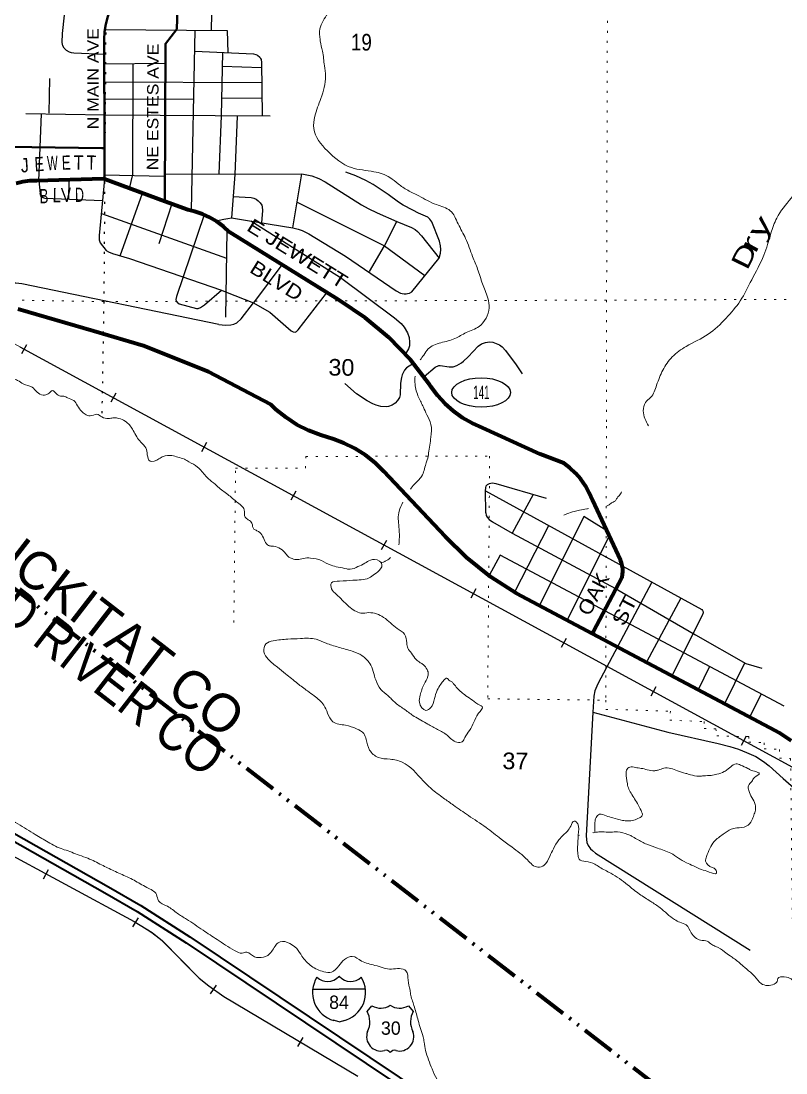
# Model space of a CAD drawing. Header units: feet. Extents: x -256679 to 5, y -731788 to -547785.
# Drawn here: x -125059 to -117002, y -657624 to -646545 of the extents above; entities that cross this region are included whole.
import ezdxf
from ezdxf.enums import TextEntityAlignment as Align

# ---------------------------------------------------------------- set-up
doc = ezdxf.new("R2010")
doc.units = ezdxf.units.FT
doc.header["$LTSCALE"] = 70
doc.linetypes.add('DASH_DOUBLE_DOT', pattern=[9.2, 5, -1.2, 0.3, -1.2, 0.3, -1.2])
doc.linetypes.add('DOTTED', pattern=[1.5, 0.3, -1.2])
for name, color, linetype, lineweight in [('10', 7, 'DASH_DOUBLE_DOT', 70), ('15', 7, 'Continuous', 25), ('16', 7, 'Continuous', 25), ('17', 7, 'Continuous', 25), ('18', 7, 'Continuous', 35), ('23', 7, 'Continuous', 70), ('26', 7, 'Continuous', 40), ('29', 7, 'Continuous', 25), ('34', 7, 'Continuous', 25), ('39', 7, 'Continuous', 13), ('6', 7, 'DOTTED', 25), ('7', 7, 'DOTTED', 13)]:
    doc.layers.add(name, color=color, linetype=linetype, lineweight=lineweight)
for name, color, linetype in [('12', 7, 'Continuous'), ('27', 7, 'Continuous'), ('41', 7, 'Continuous')]:
    doc.layers.add(name, color=color, linetype=linetype)

msp = doc.modelspace()

# ---------------------------------------------------------------- linework, layer by layer
at = {"layer": '10'}
msp.add_lwpolyline([(-126248.91, -651655.3), (-118169.59, -657908.55), (-108093.84, -660632.14), (-102518.4, -661080.92), (-95952.58, -657876.49)], dxfattribs=at)
at = {"layer": '15'}
for p, q in [((-121712.19, -656610.02), (-121709.29, -656607.11)), ((-121706.12, -656609.49), (-121709.55, -656607.11)), ((-121984.9, -656741.49), (-121708.49, -656741.49)), ((-121708.49, -657087.07), (-121772.38, -657069.11)), ((-121709.02, -657087.33), (-121645.39, -657068.59))]:
    msp.add_line(p, q, dxfattribs=at)
msp.add_lwpolyline([(-121433.13, -656741.49), (-121709.02, -656741.49), (-121708.49, -656741.49)], dxfattribs=at)
for centre, radius, start, end in [((-121682.27, -656776.59), 306.13, 148.44436, 254.43378), ((-121830.87, -656493.99), 165.66, 227.34248, 315.8117), ((-121587.18, -656493.99), 165.66, 224.18831, 312.69403), ((-121735.78, -656776.59), 306.13, 283.08087, 31.62484)]:
    msp.add_arc(centre, radius, start, end, dxfattribs=at)
at = {"layer": '16'}
for p, q in [((-121413.52, -656976.01), (-121362.21, -656917.25)), ((-121170.45, -656911.28), (-121170.73, -656911.48)), ((-120978.36, -656917.16), (-120926.97, -656976.01))]:
    msp.add_line(p, q, dxfattribs=at)
for centre, radius, start, end in [((-121606.5, -657086.64), 222.05, 332.97043, 29.75871), ((-121271.13, -656759.59), 182.07, 239.97227, 303.45418), ((-121069.35, -656760.09), 181.52, 236.33975, 300.08743), ((-121069.36, -656759.59), 182.07, 236.54582, 236.59441), ((-120734, -657086.64), 222.05, 150.24129, 207.02957), ((-121267.31, -657241.54), 151.42, 159.09177, 283.81923), ((-121073.19, -657241.54), 151.42, 256.18077, 20.90823)]:
    msp.add_arc(centre, radius, start, end, dxfattribs=at)
for centre, major_axis, start_param, end_param in [((-121211.97, -657440.36), (-19.56, 51.67), 4.95877769, 6.28318531), ((-121128.52, -657440.36), (19.56, 51.67), 0, 1.32637542)]:
    msp.add_ellipse(centre, major_axis=major_axis, ratio=0.929097, start_param=start_param, end_param=end_param, dxfattribs=at)
at = {"layer": '17'}
msp.add_ellipse((-120213.17, -650457.08), major_axis=(-309.24, 1), ratio=0.500121, dxfattribs=at)
at = {"layer": '18'}
for points in [[(-127918.37, -654528.53), (-127668.78, -654537.7), (-127496.14, -654550.98), (-127231.78, -654577.65), (-126798.52, -654631), (-126630.51, -654660.06), (-126509.57, -654686.16), (-126102.98, -654787.37), (-125642.45, -654927.98), (-125454.81, -655006.98), (-125277.95, -655103.81), (-124175.17, -655727.89), (-123837.28, -655923.6), (-123321.27, -656252.94), (-120166.66, -658365.61)], [(-127917.95, -654453.51), (-127664.52, -654462.8), (-127489.5, -654476.26), (-127223.44, -654503.11), (-126787.54, -654556.78), (-126616.21, -654586.42), (-126492.59, -654613.1), (-126082.96, -654715.07), (-125616.89, -654857.36), (-125422.17, -654939.34), (-125241.47, -655038.27), (-124137.91, -655662.81), (-123798.3, -655859.52), (-123280.23, -656190.16), (-120126.36, -658302.33)]]:
    msp.add_lwpolyline(points, dxfattribs=at)
at = {"layer": '23'}
msp.add_line((-123545.89, -648444.17), (-124180.15, -648212.15), dxfattribs=at)
for points in [[(-124180.15, -648212.15), (-124192.52, -648207.62), (-124893.57, -648227.23), (-124967.27, -648229.48), (-125040.33, -648239.43), (-125111.95, -648256.96)], [(-119039.98, -652998.45), (-119028.01, -652975.66), (-118727.65, -652403.54), (-118722.46, -652373.18), (-118720.46, -652342.44), (-118721.7, -652311.66), (-118726.14, -652281.18), (-118733.74, -652251.33), (-118744.27, -652222.8), (-119040.41, -651590.02), (-119073.32, -651512.72), (-119114.13, -651439.29), (-119162.4, -651370.52), (-119217.59, -651307.18), (-119279.09, -651249.95), (-119342.54, -651201.98), (-119590.79, -651105.38), (-120197.07, -650828.91), (-120305.32, -650781.56), (-120408.03, -650723.15), (-120504.08, -650654.33), (-120592.4, -650575.85), (-120672.04, -650488.56), (-120742.11, -650393.43), (-120755.71, -650372.28), (-120956.59, -650114.81), (-121183.29, -649879.76), (-121433.31, -649669.68), (-121703.92, -649486.89), (-121714.5, -649480.56), (-122863.52, -648767.67), (-122926.92, -648709.16), (-122996.08, -648657.61), (-123070.26, -648613.56), (-123148.63, -648577.52), (-123230.35, -648549.86), (-123303.45, -648532.86), (-123545.89, -648444.17)], [(-119039.98, -652998.45), (-119841.62, -652573.84), (-120114.13, -652398.45), (-120366.81, -652195.54), (-120589.9, -651975.01), (-121237.08, -651290.83), (-121330.05, -651199.57), (-121432.04, -651118.52), (-121541.95, -651048.58), (-121658.57, -650990.51), (-121768.53, -650948.83), (-121902.75, -650907.46), (-122030.51, -650858.45), (-122152.45, -650796.35), (-122267.23, -650721.85), (-122373.59, -650635.77), (-122428.32, -650583.57), (-123082.9, -650239.3), (-123769.88, -649965.33), (-124293.81, -649809.89), (-125088.84, -649578.01)], [(-116948.18, -654127.02), (-117073.84, -654041.89), (-117111.96, -654019.66), (-119039.98, -652998.45)]]:
    msp.add_lwpolyline(points, dxfattribs=at)
at = {"layer": '26'}
for points in [[(-124180.72, -647882.73), (-124182.69, -646740.95), (-124178.9, -646658.38), (-124166.49, -646576.66), (-124145.61, -646496.68), (-124116.49, -646419.33), (-124079.44, -646345.44), (-124034.87, -646275.83), (-124001.86, -646232.97), (-123739.68, -645848.13), (-123700.44, -645796.56), (-123666.81, -645741.17), (-123639.15, -645682.57), (-123617.77, -645621.41), (-123602.9, -645558.34), (-123598.05, -645520.35)], [(-123545.89, -648444.17), (-123545.84, -648433.21), (-123538.38, -646785.02), (-123416.63, -646629.64), (-123381.55, -645518.36), (-123597.32, -645520.36), (-123598.05, -645520.35)], [(-124180.72, -647882.73), (-124207.56, -647882.39), (-125932.92, -647860.47), (-125981.78, -647856.05), (-126029.91, -647846.54), (-126076.78, -647832.06), (-126121.89, -647812.76), (-126164.72, -647788.85), (-126204.83, -647760.59), (-126241.76, -647728.29), (-126275.11, -647692.31), (-126282.94, -647682.67), (-126601.67, -647360.69), (-126634.83, -647309.7), (-126662.47, -647255.52), (-126684.31, -647198.76), (-126700.08, -647140.02), (-126709.64, -647079.95), (-126712.86, -647019.22), (-126711, -646972.43), (-126702.88, -646855.05), (-126701.15, -646830.08), (-126726.81, -646828.84), (-127875.69, -646773.27)], [(-124180.15, -648212.15), (-124180.19, -648187.01), (-124180.72, -647882.73)]]:
    msp.add_lwpolyline(points, dxfattribs=at)
at = {"layer": '29'}
for p, q in [((-123053.41, -646641.76), (-123024.11, -645514.94)), ((-123265.11, -648538.1), (-123223.98, -646641.45)), ((-123228.76, -646861.92), (-122609.4, -646891.92)), ((-124182.25, -646996.3), (-123539.3, -646988.05)), ((-122939.84, -647018.76), (-122525.06, -647033.56)), ((-122525.77, -646980.98), (-122518.24, -647540.87)), ((-124763.3, -647514.11), (-124754.33, -647149.38)), ((-124181.92, -647184.36), (-122522.94, -647191.66)), ((-122947.66, -647354.38), (-122520.72, -647356.22)), ((-124181.61, -647367.14), (-123239.68, -647365.54)), ((-124871.5, -648229.44), (-124841.7, -647523.42)), ((-124871.5, -648229.44), (-124856.5, -648362.01)), ((-124555.46, -648217.77), (-124557.8, -648422.89)), ((-124180.15, -648212.01), (-124235.5, -648805.16)), ((-124176.09, -648163.63), (-123555.66, -648179.39)), ((-123541.42, -648157.45), (-122101.43, -648152.69)), ((-122196.41, -648723.67), (-122101.43, -648152.69)), ((-124203.78, -648437.57), (-124804.69, -648412.65)), ((-124014.25, -649017.77), (-123780.92, -648358.19)), ((-124212.51, -648570.7), (-122893.31, -649042.75)), ((-123470.85, -648471.62), (-123607.59, -648891.22)), ((-123129.81, -648586.18), (-123420.22, -649447.41)), ((-122842.24, -648619.39), (-122693.9, -648640.83)), ((-122693.9, -648640.83), (-122196.41, -648723.67)), ((-122891.59, -648750.25), (-122906.91, -649664.18)), ((-122313.63, -649111.67), (-122611.73, -649512.72)), ((-120942.63, -649395.39), (-120658.64, -649044.87)), ((-122975.82, -649741.8), (-125050.95, -649313.31)), ((-122904.81, -649396.28), (-122611.73, -649512.72)), ((-120942.81, -650163.88), (-120926.23, -650153.63)), ((-120059.2, -651414.07), (-119526.27, -651571.49)), ((-120164.95, -651491.59), (-117888.92, -652744.37)), ((-120164.13, -651724.11), (-120164.95, -651491.59)), ((-119663.1, -651531.07), (-119885.5, -651939.97)), ((-119502.21, -651862.09), (-119863.67, -652567.62)), ((-118863.44, -651965.85), (-119305.8, -652854.8)), ((-120011.06, -652170.82), (-120126.94, -652383.87)), ((-117021.5, -653759.65), (-120011.06, -652170.82)), ((-118413.39, -652455.69), (-118981.71, -653524.84)), ((-118110.66, -652622.32), (-118465.7, -653290.83)), ((-117885.39, -652804.6), (-118203.29, -653441.62)), ((-117437.42, -653308.53), (-117647.7, -653735.89)), ((-117805.39, -653343.08), (-117926.12, -653588.43)), ((-117262.69, -653634.63), (-117377.8, -653862.7)), ((-119037.37, -653824.47), (-119105.08, -655124.9)), ((-119006.15, -655308.41), (-117377.64, -656330.72))]:
    msp.add_line(p, q, dxfattribs=at)
for points in [[(-124182.23, -646895.88), (-124503.01, -646882.16), (-124525.76, -646880.04), (-124549.57, -646871.57), (-124580.78, -646854.63), (-124604.59, -646829.23), (-124617.81, -646807), (-124625.75, -646772.07), (-124623.63, -646674.68), (-124602.47, -646482.02)], [(-124174.36, -646632.67), (-122886.56, -646644.57), (-122882.22, -646878.71)], [(-122936.52, -646876.08), (-122952.05, -647542.88), (-122975.04, -648152.65)], [(-122609.4, -646891.92), (-122584.75, -646896.98), (-122568.88, -646904.39), (-122544.55, -646925.56), (-122536.08, -646938.27), (-122529.73, -646950.97), (-122525.77, -646980.98)], [(-123917.33, -648308.29), (-123882.87, -648162.32), (-123877.47, -646992.39)], [(-125008.34, -647517.87), (-124173.02, -647533.61), (-122435.92, -647543.63)], [(-122783.33, -647546.91), (-122806.42, -648162.23), (-122842.24, -648619.39)], [(-122101.43, -648152.69), (-121996.69, -648174.16), (-121920.51, -648201.68), (-121857.03, -648237.68), (-121474.01, -648481.15), (-121404.17, -648519.26), (-121306.83, -648563.72), (-121101.83, -648656.31)], [(-120658.64, -649044.87), (-120655.06, -649042.21), (-120641.3, -648991.39), (-120637.07, -648951.16), (-120639.18, -648910.94), (-120651.88, -648862.24), (-120730.18, -648658.99), (-120751.34, -648631.47), (-120772.5, -648612.41), (-120871.96, -648567.95), (-120933.33, -648538.31), (-121034.9, -648485.38), (-121081.46, -648453.63), (-121191.5, -648371.06), (-121350.21, -648267.31), (-121426.39, -648224.97), (-121532.2, -648176.27), (-121638, -648136.05)], [(-124804.69, -648412.65), (-124826.76, -648408.63), (-124843.69, -648398.04), (-124851.1, -648384.28), (-124856.5, -648362.01)], [(-122824.38, -648391.46), (-122634.71, -648404.94), (-122608.25, -648410.23), (-122583.92, -648420.82), (-122559.58, -648438.81), (-122540.54, -648459.98), (-122523.61, -648485.39), (-122520.43, -648501.27), (-122517.26, -648539.38), (-122524.95, -648668.96)], [(-122151.42, -648453.19), (-121229.93, -648911.17), (-120804.05, -649224.35)], [(-123005.16, -648649.99), (-122923.56, -648632.53), (-122881.24, -648625.12), (-122842.24, -648619.39)], [(-122636.79, -648650.34), (-121694.54, -649245.98), (-121125.6, -649670.6)], [(-121389.09, -649184.65), (-121229.93, -648911.17), (-121101.83, -648656.31)], [(-121101.83, -648656.31), (-120947.09, -648720.39), (-120909, -648741.57), (-120881.49, -648762.74), (-120839.16, -648807.2), (-120655.06, -649042.21)], [(-122196.41, -648723.67), (-122138.48, -648737.33), (-122098.27, -648752.15), (-122029.14, -648786.59)], [(-122029.14, -648786.59), (-121640.49, -649019.75), (-121107.25, -649387.85)], [(-124235.5, -648805.16), (-124235.32, -648847.94), (-124224.74, -648881.82), (-124163.37, -648960.15), (-124137.98, -648977.09), (-124096.45, -648995.06)], [(-124096.45, -648995.06), (-123916.1, -649044.88), (-122948.98, -649380.48), (-122904.81, -649396.28)], [(-125050.95, -649313.31), (-125112.96, -649304.19), (-125174.33, -649304.19), (-125299.94, -649309)], [(-123420.22, -649447.41), (-123427.49, -649478.85), (-123425.9, -649495.79), (-123414.79, -649507.43), (-123394.16, -649523.31), (-123212.18, -649572.01), (-123191.54, -649570.94), (-123169.86, -649561.42), (-123127.53, -649533.9), (-122948.98, -649380.48)], [(-122611.73, -649512.72), (-122494.29, -649578.35), (-122437.15, -649612.22), (-122214.96, -649809.12), (-122193.8, -649819.7), (-122172.64, -649821.82), (-122155.71, -649813.35), (-122140.9, -649796.41), (-121842.53, -649411.09)], [(-121107.25, -649387.85), (-121062.94, -649409.54), (-121044.95, -649415.89), (-121021.68, -649416.95), (-121002.63, -649416.95), (-120986.54, -649415.04), (-120968.55, -649411.86), (-120942.63, -649395.39)], [(-122975.82, -649741.8), (-122906.93, -649747.72), (-122848.73, -649745.6), (-122815.94, -649737.13), (-122784.19, -649722.31), (-122738.69, -649682.09), (-122611.73, -649512.72)], [(-121125.6, -649670.6), (-121056.59, -649731.34), (-121024.85, -649769.45), (-120988.88, -649828.73), (-120971.95, -649877.43), (-120965.6, -649926.12), (-120967.71, -649964.23), (-120976.18, -649995.99), (-121010.04, -650051.04)], [(-120813.15, -650290.13), (-120697.91, -650190.77), (-120659.82, -650173.84), (-120642.89, -650173.84), (-120547.66, -650186.54), (-120507.46, -650186.54), (-120469.37, -650171.72), (-120420.7, -650146.31), (-120397.42, -650127.26), (-120350.86, -650080.68), (-120242.94, -649970.58), (-120206.96, -649945.18), (-120166.76, -649930.36), (-120124.43, -649924.01), (-120088.46, -649928.24), (-120018.63, -649955.76), (-119991.12, -649976.94), (-119957.26, -650015.05), (-119842.99, -650167.48), (-119781.62, -650260.64)], [(-120926.23, -650153.63), (-120999.46, -650199.24), (-121020.62, -650220.41), (-121043.9, -650271.23), (-121052.36, -650300.87), (-121060.82, -650360.15), (-121065.06, -650482.95), (-121073.52, -650508.35), (-121092.57, -650540.11), (-121117.96, -650569.75), (-121149.7, -650590.92), (-121187.79, -650605.74), (-121211.07, -650607.86), (-121270.32, -650603.63), (-121316.88, -650590.92), (-121352.85, -650578.22), (-121412.1, -650546.46), (-121524.26, -650470.24), (-121649.11, -650362.27)], [(-120164.95, -651491.59), (-120163.05, -651460.01), (-120159.34, -651442.02), (-120145.06, -651427.2), (-120125.48, -651414.5), (-120110.14, -651411.32), (-120091.63, -651410.27), (-120059.2, -651414.07)], [(-120164.13, -651724.11), (-120159.35, -651752.19), (-120148.77, -651771.24), (-120128.67, -651793.47), (-120093.75, -651818.88), (-119885.5, -651939.97)], [(-118889.09, -651913.54), (-119129.24, -651763.28), (-119599.69, -652706.5)], [(-119885.5, -651939.97), (-118796.88, -652521.29), (-117955.32, -653008.62), (-117423.57, -653312.5), (-117257.26, -653360.18)], [(-117888.92, -652744.37), (-117880.25, -652754.67), (-117874.96, -652767.37), (-117874.96, -652779.02), (-117885.39, -652804.6)], [(-118981.71, -653524.84), (-119014.5, -653600.5), (-119027.2, -653655.55), (-119037.37, -653824.47)], [(-119037.37, -653824.47), (-118244.77, -654035.28), (-117715.53, -654152.54)], [(-117715.53, -654152.54), (-117593.5, -654184.86), (-117502.5, -654214.5), (-117415.74, -654248.37), (-117320.51, -654292.84), (-117237.98, -654343.65), (-117178.73, -654388.11), (-117032.71, -654521.5), (-116723.75, -654792.5), (-116651.8, -654864.48), (-116636.99, -654883.54), (-116630.64, -654917.41), (-116630.64, -654963.99)], [(-119105.08, -655124.9), (-119103.91, -655166.2), (-119098.62, -655196.9), (-119083.8, -655229.72), (-119059.47, -655262.53), (-119039.37, -655282.65), (-119006.15, -655308.41)]]:
    msp.add_lwpolyline(points, dxfattribs=at)
at = {"layer": '34'}
for p, q in [((-125002.55, -649953.7), (-125055.4, -650050.87)), ((-124059.41, -650463.72), (-124112.26, -650560.89)), ((-123106.83, -650984.82), (-123159.68, -651081.99)), ((-122163.69, -651494.85), (-122216.54, -651592.01)), ((-121211.12, -652015.94), (-121263.97, -652113.11)), ((-120267.97, -652525.97), (-120320.82, -652623.13)), ((-119315.4, -653047.07), (-119368.25, -653144.23)), ((-118372.25, -653557.09), (-118425.11, -653654.26)), ((-117419.68, -654078.19), (-117472.53, -654175.36)), ((-124821.18, -655577.88), (-124768.66, -655480.54)), ((-123880.14, -656084.05), (-123821.13, -655990.5)), ((-123063.33, -656789.44), (-123000.45, -656698.44)), ((-122142.23, -657345.12), (-122085.67, -657250.06))]:
    msp.add_line(p, q, dxfattribs=at)
at = {"layer": '34', "lineweight": 13}
for points in [[(-114443.23, -655798), (-116890.32, -654427.02), (-125540.26, -649722.13)], [(-127920.56, -654882.83), (-126171.01, -654983.11), (-125945.79, -655016.7), (-125742.7, -655071.1), (-125552.78, -655139.57), (-125325.58, -655241.96), (-123868.17, -656028.35), (-123679.85, -656147.12), (-123571.08, -656232.7), (-123182.78, -656626.55), (-123082.15, -656708.24), (-122922.58, -656818.48), (-121511.52, -657658.19)]]:
    msp.add_lwpolyline(points, dxfattribs=at)
at = {"layer": '34'}
for points in [[(-116890.85, -654427.98), (-125068.98, -649979.73)], [(-127920.5, -654881.73), (-126170.9, -654982.01), (-125945.57, -655015.62), (-125742.37, -655070.05), (-125552.37, -655138.55), (-125325.09, -655240.97), (-123867.61, -656027.4), (-123679.21, -656146.22), (-123570.35, -656231.88), (-123182.04, -656625.73), (-123081.49, -656707.36), (-122921.99, -656817.55), (-121510.93, -657657.26)]]:
    msp.add_lwpolyline(points, dxfattribs=at)
at = {"layer": '39'}
for p, q in [((-119030.52, -655093.48), (-119036.39, -655092.54)), ((-119188.97, -655121.42), (-119177.98, -655118.46))]:
    msp.add_line(p, q, dxfattribs=at)
for points in [[(-121542.62, -645253.52), (-121541.82, -645254.44), (-121512.92, -645405.19), (-121526.6, -645607.72), (-121523.82, -645760.24), (-121526.84, -645886.63), (-121624.68, -646064.3), (-121743.21, -646318.03), (-121826.72, -646463.74), (-121910.38, -646627.5), (-121909.28, -646739.87), (-121907.4, -646755.94), (-121884.16, -646862.5), (-121863.3, -647015.19), (-121852.15, -647125.65), (-121900.23, -647359.97), (-121964, -647547.99), (-121975.1, -647678.31), (-121832.39, -647912.39), (-121578.76, -648089.3), (-121342.12, -648131.61), (-121173.92, -648193.36), (-121086.1, -648260.39), (-120986.23, -648327.52), (-120868.22, -648386.8), (-120684.19, -648478.79), (-120538.1, -648542.35), (-120454.88, -648681.56), (-120375.78, -648834.79), (-120303.02, -649026.08), (-120249.85, -649156.99), (-120196.89, -649313.99), (-120169.33, -649382.47), (-120141.88, -649464.99), (-120128.63, -649565.44), (-120234.64, -649761.09), (-120369.72, -649826.06), (-120488.72, -649889.17), (-120637.7, -649933.95), (-120770.77, -649998.93), (-120817.48, -650062.71), (-120854.9, -650113.9)], [(-118449.73, -650809.51), (-118504.64, -650649.9), (-118481.85, -650563.83), (-118427.19, -650510.16), (-118363.89, -650380.33), (-118298.35, -650222.42), (-118198.81, -650082.88), (-118053.32, -649971.86), (-117821.33, -649843.58), (-117633.2, -649674.76), (-117483.1, -649491.55), (-117362.83, -649269.94), (-117234.22, -649012.28), (-117160.05, -648780.21), (-117098.51, -648620.26), (-116948.21, -648410.97), (-116777.74, -648191.82), (-116587.29, -647984.91), (-116227.67, -647719.35), (-115983.76, -647607.24), (-115764.19, -647524.99), (-115621.11, -647464.11)], [(-125231.95, -650282.01), (-125193.58, -650313.24), (-125149.43, -650317.66), (-125095.31, -650330.2), (-125035.35, -650366.87), (-124943.25, -650401.83), (-124889.44, -650452.49), (-124825.44, -650485.18), (-124799.3, -650481.41), (-124752.88, -650453.75), (-124732.67, -650437.89), (-124704.67, -650452.19), (-124654.79, -650492.78), (-124606.63, -650497.24), (-124568.6, -650513.64), (-124504.57, -650542.32), (-124464.84, -650596.87), (-124419.14, -650657.48), (-124385.21, -650683.88), (-124329.15, -650704.46), (-124260.72, -650687.04), (-124208.72, -650713.6), (-124136.58, -650732.33), (-124092.33, -650724.71), (-124012.09, -650735.48), (-123948.1, -650770.19), (-123876.5, -650857.13), (-123840.89, -650923.67), (-123797.17, -650980.26), (-123745.44, -651040.93), (-123729.96, -651113.31)], [(-120908.96, -650285.54), (-120908.31, -650368.87), (-120871.27, -650507.66), (-120819.9, -650612.47), (-120784.39, -650691.05), (-120741.04, -650793.78), (-120742.12, -650928.21), (-120765.55, -651094.53), (-120780.19, -651166.63), (-120794.61, -651210.64), (-120839.84, -651340.65), (-120918.85, -651426.2), (-120957.9, -651476.72)], [(-123729.96, -651113.31), (-123700.37, -651179.8), (-123605.79, -651156.59), (-123561.4, -651130.92), (-123468.95, -651121.74), (-123406.82, -651138.36), (-123336.72, -651161.08), (-123290.74, -651187.59), (-123198.8, -651242.62), (-123113.21, -651337.71), (-123069.36, -651378.25), (-122997.55, -651439.11), (-122947.68, -651481.7), (-122843.89, -651560.92), (-122790.04, -651607.56), (-122708.41, -651694.6), (-122698.98, -651770.93), (-122665.05, -651797.33), (-122627.19, -651833.8), (-122607.61, -651896.18), (-122573.6, -651912.55), (-122490.13, -652021.67), (-122452.37, -652070.17), (-122418.26, -652074.5), (-122344.11, -652093.25), (-122280.25, -652144), (-122246.43, -652184.44), (-122202.43, -652206.92), (-122150.3, -652217.43), (-122083.92, -652204), (-122009.59, -652200.67), (-121893.32, -652227.83), (-121793.3, -652276.91), (-121719.15, -652295.65), (-121628.93, -652314.55), (-121590.81, -652318.91), (-121510.25, -652291.56), (-121437.67, -652256.12), (-121379.16, -652222.55), (-121334.91, -652214.93), (-121257.03, -652269.82), (-121271.44, -652313.84), (-121336.18, -652371.43), (-121392.73, -652411.03), (-121475.22, -652430.34), (-121563.61, -652433.53), (-121704.28, -652444.27), (-121788.79, -652463.56), (-121789.27, -652523.75), (-121735.54, -652584.44), (-121677.77, -652643.16), (-121606.01, -652710.04), (-121542.12, -652756.78), (-121478.06, -652781.45), (-121395.67, -652776.19), (-121239.43, -652825.79), (-121095.78, -652943.5), (-121019.96, -653004.39), (-120996.59, -653094.9), (-120984.99, -653151.19), (-120947.24, -653201.7), (-120897.59, -653270.38), (-120853.67, -653302.89), (-120821.7, -653323.25), (-120781.96, -653375.79), (-120772.11, -653399.96), (-120772.48, -653446.1), (-120813.33, -653530), (-120837.89, -653587.96), (-120854.43, -653646), (-120863.06, -653720.16), (-120793.45, -653805.07), (-120745.05, -653779.44), (-120704.09, -653681.5), (-120675.27, -653593.48), (-120636.58, -653527.62), (-120604.11, -653485.78), (-120573.82, -653466), (-120543.93, -653494.36), (-120513.92, -653508.69), (-120506, -653522.8), (-120504.01, -653524.83), (-120464.22, -653571.35), (-120372.47, -653650.45), (-120304.58, -653699.23), (-120224.68, -653752.14), (-120202.69, -653764.38), (-120239.42, -653836.28), (-120288.37, -653930.13), (-120335.27, -654017.98), (-120384.07, -654091.77), (-120412.54, -654135.65), (-120466.81, -654141.17), (-120570.65, -654067.98), (-120670.57, -654006.86), (-120774.54, -653949.72), (-120918.48, -653868.13)], [(-118732.85, -651503.61), (-118759.86, -651544.14), (-118781.34, -651568.93), (-118797.87, -651597.02), (-118829.27, -651615.2), (-118865.63, -651639.99), (-118890.42, -651653.21)], [(-121037.5, -651612.91), (-121075.75, -651705.66), (-121086.47, -651789.84)], [(-119081.11, -651679.36), (-119100.31, -651682.96), (-119174.69, -651697.84), (-119230.88, -651709.41), (-119308.55, -651734.2), (-119341.61, -651749.07)], [(-121086.47, -651789.84), (-121079.1, -651872.17), (-121073.95, -651980.57), (-121077.89, -652062.32)], [(-121210.49, -652226.11), (-121234.98, -652241.22), (-121246.16, -652244.02), (-121271.3, -652252.4)], [(-121168.99, -652195.65), (-121184.28, -652214.31), (-121210.49, -652226.11)], [(-120918.48, -653868.13), (-121014.32, -653799.02), (-121114.14, -653725.87), (-121195.86, -653648.86), (-121267.64, -653583.99), (-121323.07, -653485.16), (-121385.92, -653310.01), (-121467.61, -653229), (-121569.65, -653181.91), (-121719.93, -653138.38), (-121846.11, -653097.09), (-121950.21, -653056), (-122114.83, -653048.46), (-122249.45, -653055.24), (-122402.21, -653071.89), (-122478.8, -653105.29), (-122501.55, -653187.35), (-122455.99, -653266.02), (-122358.27, -653351.2), (-122272.47, -653420.21), (-122146.77, -653521.7), (-122040.97, -653600.93), (-121971.09, -653651.74), (-121869.47, -653750.99), (-121829.97, -653833.63), (-121774.47, -653924.43), (-121640.21, -653961.79), (-121524.03, -653998.98), (-121448.13, -654049.84), (-121424.53, -654112.26), (-121387.27, -654222.96), (-121297.52, -654300.04), (-121171.15, -654319.27), (-121042.87, -654350.55), (-120823.54, -654547.21), (-120739.85, -654628.24), (-120608.12, -654729.78), (-120504.28, -654802.98), (-120346.51, -654912.78), (-120160.76, -655038.9), (-120001.08, -655160.77), (-119887.29, -655246.09), (-119725.7, -655380.02), (-119613.86, -655457.3), (-119549.42, -655435.82), (-119490.44, -655344.06), (-119451.64, -655264.16), (-119392.62, -655168.39), (-119346.01, -655116.66), (-119268.96, -655025.07), (-119232.37, -654971.23), (-119210.35, -654979.46), (-119187.11, -655086.02), (-119194.17, -655214.37), (-119191.19, -655342.81), (-119181.38, -655371), (-119111.3, -655397.73), (-119015.12, -655424.7), (-118967.17, -655455.24), (-118847.2, -655520.56), (-118669.44, -655642.59), (-118545.72, -655740.05), (-118425.84, -655817.4), (-118327.98, -655884.52), (-118176.35, -656008.32), (-118120.34, -656036.92), (-118052.29, -656065.64), (-117998.74, -656148.41), (-117900.95, -656225.56), (-117830.75, -656236.24), (-117780.84, -656272.82), (-117738.81, -656291.26), (-117648.9, -656348.28), (-117591, -656390.95), (-117545.06, -656421.47), (-117453.3, -656498.56), (-117375.5, -656563.49), (-117331.66, -656606.03), (-117261.99, -656682.92), (-117127.47, -656688.18), (-117090.99, -656646.38), (-117090.96, -656642.37), (-116958.29, -656627.54), (-116924.34, -656651.93), (-116850.5, -656708.79), (-116788.52, -656743.48), (-116712.48, -656778.29), (-116636.38, -656805.08), (-116594.34, -656821.52), (-116449.87, -656836.9), (-116363.66, -656855.75), (-116129.49, -656954.23), (-116027.17, -656967.21), (-115970.91, -656963.72), (-115920.37, -656922.05), (-115911.7, -656843.87), (-115974.88, -656708.86)], [(-127583.16, -653457.51), (-127568.78, -653471.62), (-127545.05, -653517.99), (-127545.26, -653544.07), (-127577.8, -653593.94), (-127588.19, -653637.98), (-127534.27, -653674.6), (-127452.08, -653693.42), (-127409.81, -653681.77), (-127357.99, -653730.4), (-127322.36, -653794.94), (-127230.73, -653888.09), (-127191.18, -653964.7), (-127163.7, -654043.21), (-127121.98, -654099.77), (-127038.19, -654168.77), (-126950.46, -654247.83), (-126902.49, -654276.37), (-126810.46, -654319.36), (-126714.44, -654366.39), (-126616.35, -654405.42), (-126534.25, -654436.28), (-126450.27, -654481.2), (-126382.22, -654509.92), (-126267.95, -654535.05), (-126129.66, -654570.44), (-125983.41, -654613.92), (-125875.27, -654653.05), (-125771.22, -654700.16), (-125679.15, -654739.13), (-125571.05, -654782.27), (-125458.91, -654821.43), (-125356.8, -654860.49), (-125280.76, -654895.31), (-125092.82, -654999.37), (-124908.98, -655113.44), (-124773.06, -655192.95), (-124617.02, -655268.63), (-124603, -655272.77), (-124446.81, -655330.39), (-124354.7, -655363.35), (-124210.66, -655432.9), (-124146.64, -655463.59), (-124012.6, -655527.03), (-123868.55, -655594.58), (-123734.6, -655670.05), (-123632.78, -655745.23), (-123611.21, -655809.64), (-123517.3, -655868.7), (-123413.46, -655941.89), (-123315.56, -656005), (-123141.77, -656120.97), (-122993.95, -656218.65), (-122810.12, -656334.72), (-122728, -656361.56), (-122681.73, -656351.96), (-122599.78, -656400.87), (-122555.67, -656409.3), (-122461.09, -656386.1), (-122381.98, -656288.51), (-122351.57, -656252.68), (-122155.25, -656314.68), (-122099.66, -656393.45), (-122000.09, -656498.71), (-121868.02, -656558.12), (-121787.73, -656562.87), (-121712.88, -656495.34), (-121650.07, -656427.7), (-121569.49, -656396.34), (-121473.49, -656445.38), (-121331.26, -656490.84), (-121156.86, -656530.57), (-121072.45, -656523.33), (-121004.39, -656550.04), (-120981.07, -656646.57), (-120961.84, -656753.09), (-120952.24, -656807.36), (-120915.07, -656930.1), (-120876.04, -657070.91), (-120850.63, -657157.43), (-120823.2, -657241.95), (-120813.63, -657300.23), (-120798.28, -657388.66), (-120766.92, -657485.26), (-120729.55, -657581.92), (-120680.18, -657686.71), (-120600.78, -657801.82), (-120481.36, -657935.35), (-120395.58, -658006.37), (-120315.56, -658045.23), (-120241.43, -658067.99), (-120119.28, -658111.26)], [(-119013.15, -655089.72), (-119016.03, -655039.44), (-119013.6, -654987.3), (-119001.11, -654933.24), (-118964.69, -654899.46), (-118896.54, -654916.14), (-118826.42, -654936.86), (-118722.21, -654963.9), (-118670.04, -654970.4), (-118605.72, -654962.97), (-118545.26, -654937.45), (-118514.93, -654911.64), (-118528.57, -654859.35), (-118558.22, -654800.88), (-118595.87, -654738.33), (-118633.53, -654675.78), (-118661.19, -654619.35), (-118674.79, -654563.04), (-118682.42, -654512.8), (-118686.06, -654466.62), (-118679.78, -654434.57), (-118645.38, -654402.79), (-118587.18, -654407.34), (-118527, -654415.92), (-118462.85, -654430.56), (-118384.61, -654441.31), (-118346.39, -654433.64), (-118287.99, -654414.11), (-118215.72, -654416.79), (-118145.64, -654443.52), (-118057.48, -654468.41), (-118007.39, -654482.92), (-117919.16, -654499.79), (-117866.9, -654494.25), (-117790.56, -654490.94), (-117728.19, -654477.47), (-117651.65, -654450.09), (-117615.3, -654424.34), (-117585, -654402.55), (-117526.47, -654366.97), (-117480.39, -654381.44), (-117402.37, -654418.28), (-117370.37, -654434.63), (-117292.26, -654461.43), (-117284.27, -654467.53), (-117332.83, -654511.22), (-117361.3, -654555.1), (-117397.8, -654598.91), (-117394.19, -654649.11), (-117360.65, -654723.66), (-117327.09, -654796.2), (-117323.56, -654856.43), (-117340.05, -654908.45), (-117360.57, -654962.43), (-117419.32, -655026.1), (-117519.88, -655043.23), (-117578.23, -655056.73), (-117663, -655110.13), (-117758.02, -655187.5), (-117802.78, -655259.32), (-117839.62, -655345.26), (-117848.05, -655393.34), (-117780.3, -655460.18), (-117742.33, -655482.61), (-117734.59, -655518.79), (-117810.81, -655508.06), (-117890.93, -655481.23), (-117976.97, -655442.31), (-118051.01, -655409.53), (-118134.97, -655360.6), (-118214.89, -655309.69), (-118355.04, -655256.23), (-118467.17, -655215.06), (-118571.17, -655161.94), (-118627.14, -655129.31), (-118667.16, -655110.89), (-118777.42, -655085.79), (-118845.71, -655087.17), (-118895.91, -655086.7), (-118974.23, -655085.98), (-119030.52, -655093.48)]]:
    msp.add_spline(points, degree=3, dxfattribs=at)
at = {"layer": '6'}
msp.add_lwpolyline([(-124145.87, -640188.02), (-124149.68, -644144.83), (-124186.88, -649499.87), (-124208.58, -650696.58)], dxfattribs=at)
at = {"layer": '7'}
msp.add_line((-124186.88, -649499.87), (-127074.61, -649452.27), dxfattribs=at)
for points in [[(-118862.16, -640209.5), (-118876.6, -644233.66), (-118890.87, -649484.57)], [(-95917.6, -649500.06), (-97878.29, -649518.1), (-103170.19, -649521.4), (-108330.16, -649602.16), (-113640.99, -649462.82), (-118890.87, -649484.57), (-120050.41, -649487.92), (-124186.88, -649499.87)], [(-118890.87, -649484.57), (-118893.31, -650813.57), (-118895.23, -651864.04), (-118899.1, -653697.87)], [(-122817.56, -652879.85), (-122799.14, -651252.8), (-122062.27, -651254.06), (-122058.8, -651130.92), (-120122.78, -651127.26), (-120143.1, -653683.32), (-118899.1, -653697.87), (-118897.89, -653794.7), (-118218.39, -653813.79), (-118224.97, -653909.35), (-117864.77, -653922.46), (-117864.77, -653994.9), (-117739.25, -653999.73), (-117729.59, -654072.17), (-117394.07, -654081.83), (-117393.14, -654138.8), (-117232.34, -654147.03), (-117229.93, -654209.82), (-117070.62, -654217.06), (-117068.2, -654308.82), (-116952.34, -654311.24), (-116927.62, -656649.52)]]:
    msp.add_lwpolyline(points, dxfattribs=at)

# ---------------------------------------------------------------- texts
at = {"layer": '12'}
msp.add_text('KLICKITAT CO', height=400, rotation=322.261, dxfattribs=at).set_placement((-125799.76, -651876.51))
at = {"layer": '12', "width": 0.9}
msp.add_text('HOOD RIVER CO', height=400, rotation=322.261, dxfattribs=at).set_placement((-126204.7, -652131.54))
at = {"layer": '15'}
msp.add_text('84', height=140, dxfattribs=at).set_placement((-121709.57, -656949.6), align=Align.CENTER)
at = {"layer": '16'}
msp.add_text('30', height=140, dxfattribs=at).set_placement((-121163.9, -657221.79), align=Align.CENTER)
at = {"layer": '17'}
for s, rotation, width, p in [('J', 4.001, 0.85, (-125015.21, -648138.09)), ('E', 3.053, 0.75, (-124863.14, -648126.45)), ('W', 2.919, 0.6, (-124723.79, -648114.53)), ('E', 0.924, 0.7, (-124581.97, -648111.14)), ('T', 358.693, 0.85, (-124454.46, -648110.15)), ('T', 358.716, 0.85, (-124319.29, -648110.6)), ('B', 1.102, 0.7, (-124815.96, -648464.29)), ('L', 358.503, 0.8, (-124683.16, -648453.93)), ('V', 3.758, 0.8, (-124576.45, -648451.37)), ('D', 0.546, 0.65, (-124442.63, -648450.17))]:
    msp.add_text(s, height=150, rotation=rotation, dxfattribs=dict(at, width=width)).set_placement(p, align=Align.CENTER)
for s, rotation, width, p in [('E JEWETT', 328.183, 1.2, (-122693.27, -648743.85)), ('BLVD', 328.183, 1.15, (-122662.45, -649184.21)), ('OAK', 62.3, 1.1, (-119071.23, -652821.34)), ('ST', 62.3, 1.25, (-118710.44, -652930.1))]:
    msp.add_text(s, height=150, rotation=rotation, dxfattribs=dict(at, width=width)).set_placement(p)
at = {"layer": '17', "width": 0.55}
msp.add_text('141', height=140, dxfattribs=at).set_placement((-120210.26, -650525.39), align=Align.CENTER)
at = {"layer": '27', "width": 1.15}
for s, rotation, p in [('N MAIN AVE', 90.099, (-124239.58, -647685.83)), ('NE ESTES AVE', 89.741, (-123614.41, -648117.2))]:
    msp.add_text(s, height=120, rotation=rotation, dxfattribs=at).set_placement(p)
at = {"layer": '41'}
for s, rotation, width, p in [('y', 57.77, 1.65, (-117251.67, -648860.96)), ('D', 63.714, 1.35, (-117410.64, -649178.5)), ('r', 61.382, 1.6, (-117324.55, -649001.79))]:
    msp.add_text(s, height=200, rotation=rotation, dxfattribs=dict(at, width=width)).set_placement(p)
at = {"layer": '7'}
for s, width, p in [('19', 0.85, (-121585.73, -646854.1)), ('30', 1.05, (-121821.57, -650278.78)), ('37', 1.05, (-119989.19, -654424.06))]:
    msp.add_text(s, height=175, rotation=359.471, dxfattribs=dict(at, width=width)).set_placement(p)

doc.saveas('drawing.dxf')
